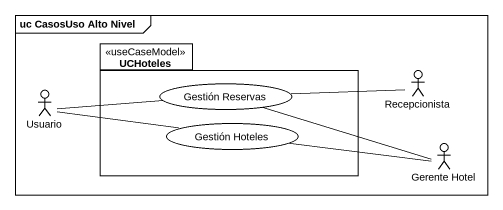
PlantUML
@startuml
mainframe uc CasosUso Alto Nivel
package UCHoteles <<useCaseModel>> {
  usecase "Gestión Reservas" as Gestión_Reservas
  usecase "Gestión Hoteles" as Gestión_Hoteles
}
actor Usuario
actor Recepcionista
actor "Gerente Hotel" as Gerente_Hotel
Usuario -right- Gestión_Reservas
Usuario -right- Gestión_Hoteles
Recepcionista -left- Gestión_Reservas
Gerente_Hotel -left- Gestión_Reservas
Gerente_Hotel -left- Gestión_Hoteles
@enduml
